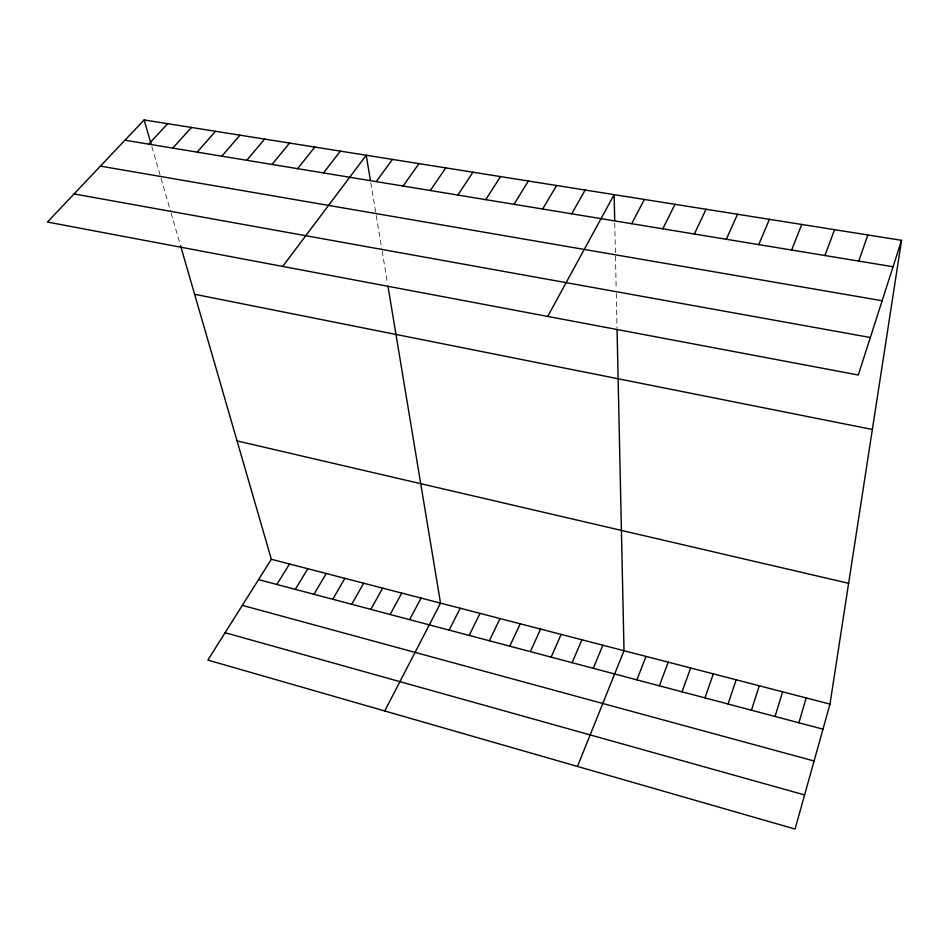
<?xml version="1.0" encoding="UTF-8"?>
<svg xmlns="http://www.w3.org/2000/svg" width="949" height="949" viewBox="0 0 949 949"><rect width="100%" height="100%" fill="white"/><g stroke="black" fill="none" stroke-linecap="round" stroke-linejoin="round"><path stroke-width="0.71" stroke-dasharray="4.75 3.56" d="M151.84 146.549L160.642 176.941M161.045 178.353L170.701 211.686M171.081 213.027L180.132 244.284M370.798 182.718L375.994 214.047M376.243 215.506L381.925 249.789M382.15 251.165L387.477 283.253M614.75 223.015L616.186 289.148M616.281 293.466L617.028 327.844"/><path stroke-width="1.42" d="M180.535 245.672L271.343 559.269L207.878 660.077L795.06 829.058L829.984 704.111L901.55 240.322L144.129 119.942L47.45 222.054L858.276 375.009L901.55 240.322M798.892 722.782L806.187 697.942M775.048 716.471L782.617 691.833M751.442 710.208L759.283 685.783M728.073 704.016L736.175 679.792M858.762 261.094L867.825 234.961M704.941 697.895L713.304 673.861M682.034 691.821L690.647 667.989M824.942 255.53L834.562 229.67M659.353 685.807L668.226 662.177M636.898 679.864L646.008 656.411M791.608 250.038L801.775 224.462M577.478 766.436L624.015 650.706L617.052 329.315M593.279 668.31L602.864 645.225M758.737 244.617L769.425 219.314M572.105 662.699L581.915 639.792M551.132 657.135L561.156 634.406M726.317 239.278L737.515 214.249M530.361 651.631L540.586 629.08M509.767 646.186L520.218 623.801M694.348 234.012L706.044 209.243M489.376 640.777L500.016 618.558M469.162 635.427L480.016 613.374M662.817 228.816L675 204.308M449.138 630.112L460.182 608.238M384.736 710.979L440.538 603.137L387.951 286.112M631.726 223.703L644.371 199.444M409.636 619.65L421.059 598.095M390.146 614.489L401.759 593.089M547.703 316.42L614.133 194.64L614.691 220.109M370.845 609.377L382.637 588.131M351.711 604.299L363.681 583.208M571.666 213.81L585.189 190.037M332.743 599.282L344.89 578.344M542.662 209.029L556.6 185.494M313.941 594.299L326.254 573.516M295.317 589.365L307.796 568.724M276.847 584.465L289.492 563.979M514.026 204.308L528.368 181.01M485.769 199.658L500.503 176.585M457.869 195.067L472.982 172.208M430.312 190.524L445.805 167.89M403.111 186.04L418.96 163.619M376.243 181.615L392.435 159.408M282.695 266.42L366.243 155.245L370.335 179.907M323.502 172.932L340.371 151.128M297.618 168.673L314.807 147.071M272.055 164.45L289.552 143.05M246.787 160.298L264.593 139.088M221.829 156.182L239.931 135.173M197.167 152.125L215.553 131.294M172.801 148.103L191.473 127.463M148.732 144.141L167.665 123.69M124.936 140.227L893.056 266.74M100.404 166.122L882.143 300.738M74.081 193.928L870.328 337.5M194.616 294.273L872.368 429.482M237.072 440.917L848.631 583.303M271.343 559.269L829.984 704.111M258.543 579.614L822.985 729.164M242.327 605.367L814.088 761.003M225.115 632.71L804.598 794.942M144.129 119.942L151.045 143.821"/></g></svg>
